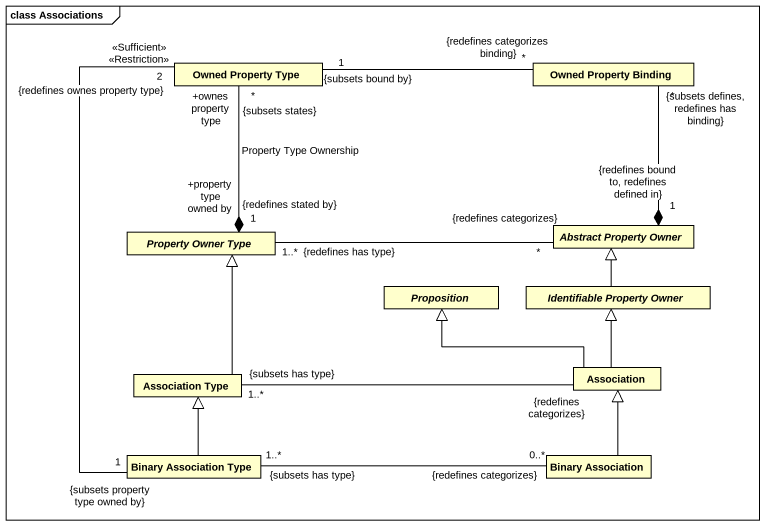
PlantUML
@startuml
mainframe class Associations
hide circle
hide empty members
class "Owned Property Type" as Owned_Property_Type
class "Owned Property Binding" as Owned_Property_Binding
abstract class "Property Owner Type" as Property_Owner_Type
abstract class "Abstract Property Owner" as Abstract_Property_Owner
abstract class Proposition
abstract class "Identifiable Property Owner" as Identifiable_Property_Owner
class "Association Type" as Association_Type
class Association
class "Binary Association Type" as Binary_Association_Type
class "Binary Association" as Binary_Association
Owned_Property_Binding "*\n{redefines categorizes binding}" -left- "1\n{subsets bound by}" Owned_Property_Type
Property_Owner_Type "+property type owned by\n1\n{redefines stated by}" *-up- "+ownes property type\n*\n{subsets states}" Owned_Property_Type : Property Type Ownership
Property_Owner_Type "1..*\n{redefines has type}" -right- "*\n{redefines categorizes}" Abstract_Property_Owner
Abstract_Property_Owner "1\n{redefines bound to, redefines defined in}" *-up- "*\n{subsets defines, redefines has binding}" Owned_Property_Binding
Identifiable_Property_Owner -up-|> Abstract_Property_Owner
Association_Type -up-|> Property_Owner_Type
Association_Type "1..*\n{subsets has type}" -right- "{redefines categorizes}" Association
Association -left-|> Proposition
Association -up-|> Identifiable_Property_Owner
Binary_Association_Type "1\n{subsets property type owned by}" -up- "2\n{redefines ownes property type}\n<<Sufficient>> <<Restriction>>" Owned_Property_Type
Binary_Association_Type -up-|> Association_Type
Binary_Association_Type "1..*\n{subsets has type}" -right- "0..*\n{redefines categorizes}" Binary_Association
Binary_Association -up-|> Association
@enduml
